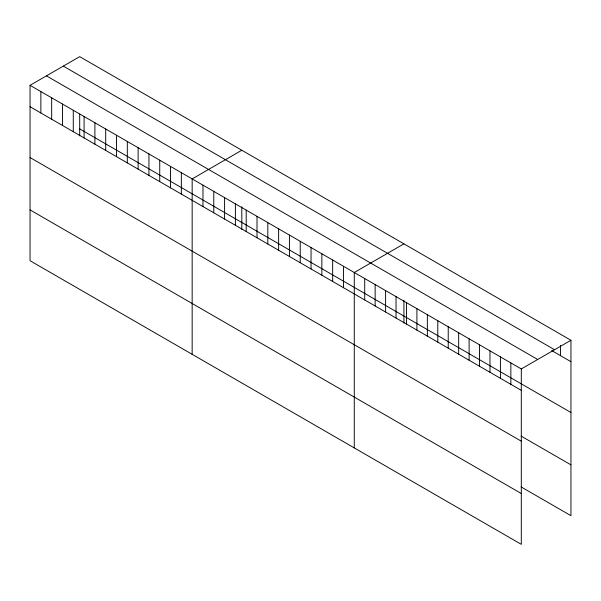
<?xml version="1.0" encoding="UTF-8"?>
<svg xmlns="http://www.w3.org/2000/svg" width="601" height="601" viewBox="0 0 601 601"><rect width="100%" height="100%" fill="white"/><g stroke="black" fill="none" stroke-linecap="round" stroke-linejoin="round"><path stroke-width="0.9" d="M30.05 85.319L521.3 368.939L521.3 544.348L30.05 260.721L30.05 85.319L79.7 56.652L570.95 340.279L570.95 515.681L521.165 486.938M241.812 150.25L192.162 178.918L192.162 354.32M403.925 243.841L354.274 272.508L354.274 447.918M521.3 368.939L570.95 340.279M63.315 66.118L554.565 349.737M551.68 350.563L570.95 361.689M46.435 75.861L537.685 359.481M79.7 128.884L570.95 412.504M30.05 106.738L521.3 390.357M521.165 436.123L570.95 464.866M30.05 157.552L521.3 441.172M30.05 209.907L521.3 493.526M560.508 345.425L560.508 355.664M510.858 362.914L510.858 384.332M500.423 356.889L500.423 378.299M489.98 350.856L489.98 372.274M479.545 344.831L479.545 366.249M469.103 338.806L469.103 360.224M458.668 332.781L458.668 354.192M448.226 326.749L448.226 348.167M437.791 320.724L437.791 342.142M427.349 314.699L427.349 336.117M416.906 308.674L416.906 330.084M406.471 302.641L406.471 324.059M403.925 300.372L403.925 323.06M396.029 296.616L396.029 318.034M385.594 290.591L385.594 312.009M375.152 284.566L375.152 305.977M364.717 278.533L364.717 299.952M343.464 266.273L343.464 287.684M332.661 260.03L332.661 281.448M321.851 253.787L321.851 275.205M311.048 247.552L311.048 268.963M300.237 241.309L300.237 262.727M289.427 235.074L289.427 256.484M278.624 228.831L278.624 250.249M267.813 222.595L267.813 244.006M257.01 216.352L257.01 237.771M246.2 210.11L246.2 231.528M241.812 206.774L241.812 229.462M235.389 203.874L235.389 225.285M224.586 197.631L224.586 219.049M213.776 191.396L213.776 212.807M202.973 185.153L202.973 206.571M181.352 172.675L181.352 194.093M170.549 166.432L170.549 187.85M159.738 160.197L159.738 181.615M148.935 153.954L148.935 175.372M138.125 147.718L138.125 169.129M127.314 141.475L127.314 162.894M116.511 135.24L116.511 156.651M105.701 128.997L105.701 150.415M94.898 122.762L94.898 144.172M84.087 116.519L84.087 137.937M79.7 114.1L79.7 135.864M73.277 110.276L73.277 131.694M62.474 104.041L62.474 125.451M51.663 97.798L51.663 119.216M40.86 91.562L40.86 112.973"/></g></svg>
